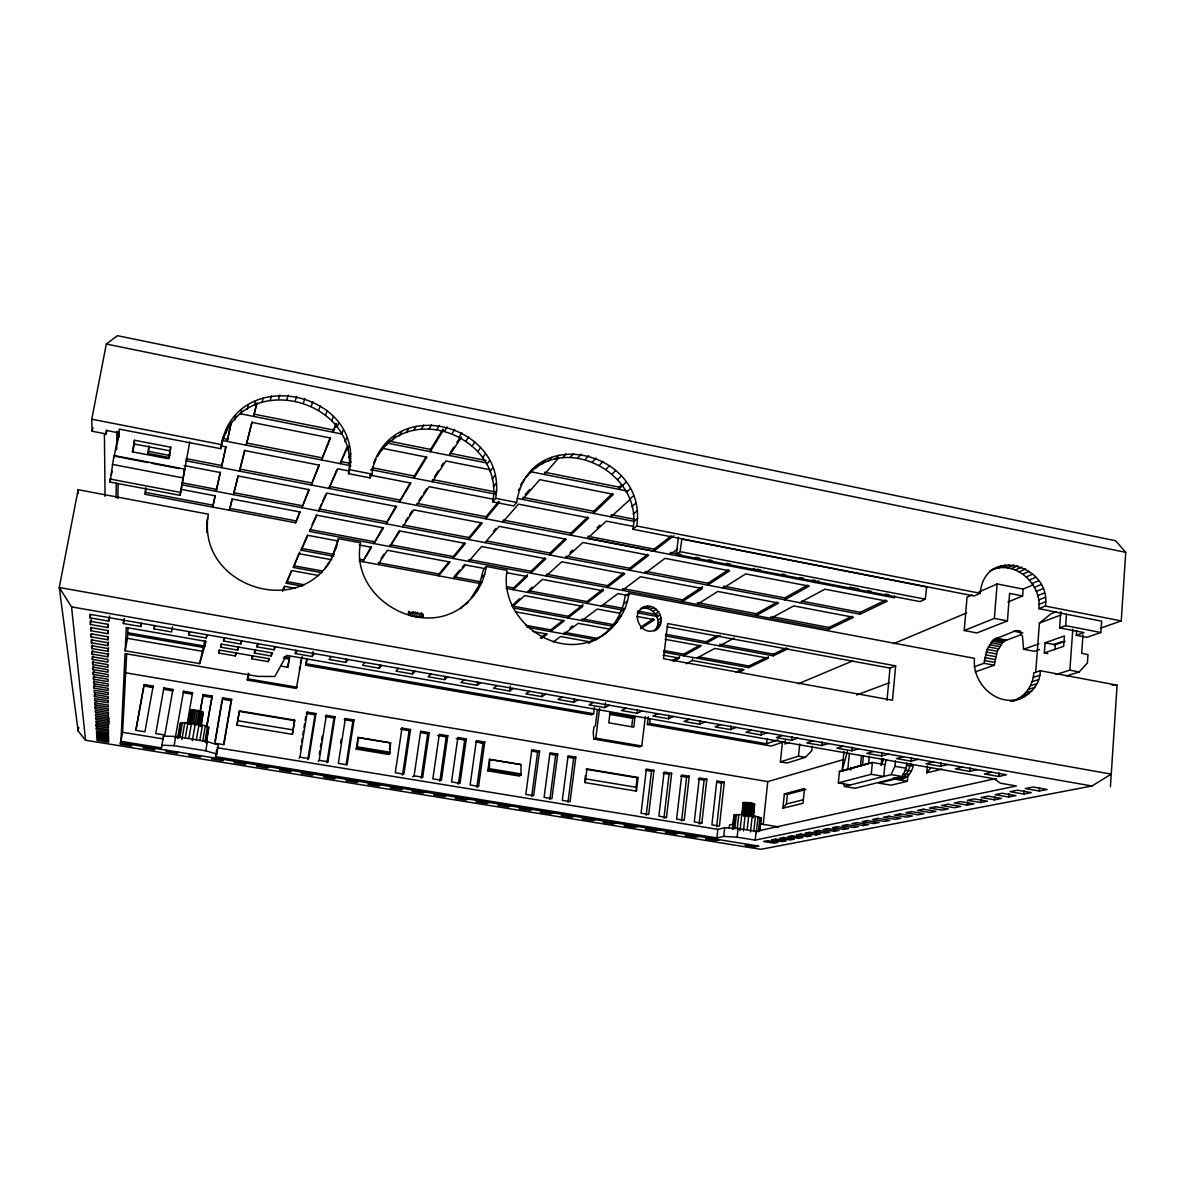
<?xml version="1.0" encoding="UTF-8"?>
<svg xmlns="http://www.w3.org/2000/svg" width="1185" height="1185" viewBox="0 0 1185 1185"><rect width="100%" height="100%" fill="white"/><g stroke="black" fill="none" stroke-linecap="round" stroke-linejoin="round"><path stroke-width="1.5" d="M997.711 567.126L991.504 569.985C1015.338 559.542 1042 584.235 1038.845 608.631L1045.377 606.068C1051.939 564.815 984.024 545.811 980.262 593.3L974.129 595.981L632.908 529.265L636.76 525.992C648.358 451.159 528.94 421.83 516.66 502.455L513.638 505.951L492.723 501.862L495.582 498.322C508.676 428.363 399.226 393.864 373.838 463.113L375.838 459.232L373.171 466.446L372.001 474.104L370.031 477.881L348.523 473.674C369.379 390.828 232.63 361.499 220.706 448.685L119.374 429.133L113.953 457.721L113.967 455.514L184.638 469.112L184.327 471.26M521 773.909L521.059 764.592L489.583 759.333L487.776 770.842L519.297 776.056L520.867 775.301L521 773.909L489.39 768.68L489.583 759.333M116.071 497.7L116.249 482.932M116.678 449.708L116.9 431.251M117.848 498.529L118.085 483.732M118.841 437.532L118.93 431.992M141.593 623.221L140.971 626.584L123.403 623.517L123.536 620.185M134.32 444.019L134.483 440.257L170.714 447.204L170.284 450.907L134.32 444.019L132.779 452.226M126.662 653.987L122.603 732.3L162.982 738.877L163.604 736.063L175.721 736.477L207.36 741.647L218.336 745.01L216.781 754.104L205.775 750.816L174.106 745.676L161.989 745.202L161.367 747.913L120.944 741.366L125.047 653.602L257.797 676.368L274.816 676.517L286.548 655.364L996.644 779.182L995.148 779.508L1000.347 783.181L1016.434 785.981L755.186 840.106L737.129 837.173L723.739 836.403L716.895 837.943L215.522 756.697L216.751 749.498M125.18 650.802L126.262 627.472L206.072 641.396L199.658 663.6L125.18 650.802L127.476 638.345L128.01 627.976M389.924 752.253L390.546 742.832L358.122 737.425L356.196 749.083L388.65 754.445L389.732 753.601L389.924 752.253L357.352 746.861L358.122 737.425M1110.419 786.721L1117.085 685.167L1040.297 670.725L1033.75 672.858C1033.261 685.33 1024.773 697.506 1012.553 700.957M1100.361 628.213L1121.247 620.925L1125.75 552.328L1115.544 540.745L117.404 335.681L106.309 344.035L91.778 419.194L92.178 431.236L106.176 433.962L106.857 430.318M1076.632 630.509L1076.291 635.323L1086.778 637.337L1100.865 632.494L1101.635 621.147L1066.485 614.274L1065.67 625.665L1059.597 627.872L1060.782 611.697M1039.452 649.469L1034.224 651.291L1023.559 649.261L1022.492 636.241L1019.589 631.753L1015.589 630.775L993.445 639.678L987.105 649.35L984.024 663.304L974.188 666.799M1055.939 674.532L1069.877 670.117L1072.81 629.131M1082.986 634.967L1081.698 653.379L1087.963 654.579L1087.445 662.859L1079.12 672.014L1066.826 675.835M232.216 498.737L229.416 510.261L232.29 499.078L300.116 511.994L295.672 522.778L145.222 494.338L145.711 487.672M169.633 457.603L148.214 453.455L148.747 446.301M145.222 494.338L145.829 489.079M148.214 453.455L148.999 445.99M1044.326 652.95L1045.081 642.803L1064.411 635.96L1063.656 646.314L1044.326 652.95L1047.733 653.602M1039.319 791.017L1047.11 789.477L1033.009 787.018L1025.321 788.573L1039.319 791.017L1039.571 787.551M1054.902 649.824L1055.272 644.758L1065.034 641.366M1023.751 794.069L1031.276 792.587L1017.397 790.188L1009.961 791.684L1023.751 794.069L1024.003 790.676M1035.72 672.073L1039.408 623.103L1051.021 613.771L1056.028 611.86M1007.961 602.024L1022.596 595.966L1023.129 589.093L1033.231 584.827M1008.687 797.031L1015.975 795.609L1002.288 793.239L995.104 794.691L1008.687 797.031L1008.953 793.698M972.055 594.974L967.034 597.181L964.22 630.509L976.899 632.938L1007.428 620.94L1009.605 593.404L1022.596 595.966M994.467 799.831L1001.518 798.438L988.038 796.127L981.076 797.535L994.467 799.831L994.733 796.542M991.919 772.22L984.365 773.953L998.837 776.471L999.118 772.931M964.22 630.509L994.348 618.407L997.133 583.953L1023.129 589.093M980.691 802.541L987.52 801.193L974.233 798.912L967.478 800.275L980.691 802.541L980.958 799.297M962.59 767.08L955.258 768.858L969.834 771.405L970.13 767.85M967.33 805.163L973.966 803.86L960.842 801.623L954.31 802.941L967.33 805.163L967.597 801.978M933.069 761.911L925.974 763.747L940.638 766.31L940.949 762.74M942.045 769.08L926.744 772.842L927.351 765.895M140.971 626.584L141.267 623.28M843.439 783.344L844.505 786.47L855.14 788.277L902.289 776.53L906.229 768.265L906.703 762.918M907.354 781.285L894.868 779.123L878.811 783.107L891.061 785.211L907.354 781.285L907.977 774.264M678.413 537.131L676.339 554.432L920.019 601.61L925.278 599.195L926.729 586.708M903.34 756.711L896.467 758.593L911.235 761.17L911.561 757.6M348.523 473.674C361.558 400.411 245.932 368.372 222.676 440.776M844.505 786.47L891.061 774.605L894.956 766.31L895.445 760.963M975.181 671.88L994.274 665.229L997.37 651.291L1002.332 642.981L1005.191 640.7L1021.366 634.538M894.497 595.862L894.319 597.803L185.689 460.713M873.893 823.545L879.151 822.508L867.346 820.538L862.162 821.59L873.893 823.545L874.204 820.213M873.389 751.468L866.768 753.393L881.64 756L881.966 752.416M887.017 700.409L890.009 668.088L895.653 665.881L892.483 700.231L663.481 658.682L667.673 623.577L895.653 665.881M881.744 758.356L881.077 765.54L883.847 758.8M884.869 764.666L883.773 776.456L871.242 774.294L838.343 782.915L839.454 771.598L872.353 762.473L884.869 764.666L886.573 759.511M131.742 744.58L131.609 746.002L120.07 744.136L120.129 742.699L758.844 846.105L755.112 846.845L745.069 845.216L748.757 844.475M863.376 756.149L862.532 765.066L839.454 771.598L872.353 762.473L871.242 774.294M869.286 756.193L868.62 763.377L839.454 771.598M863.584 825.56L868.709 824.553L857.051 822.612L852 823.634L863.584 825.56L863.895 822.286M843.809 829.456L848.653 828.508L837.277 826.612L832.492 827.589L843.809 829.456L844.105 826.256M843.246 746.194L836.847 748.179L851.837 750.786L852.178 747.187M860.517 766.014L861.51 755.467M834.299 831.322L839.024 830.404L827.782 828.537L823.131 829.485L834.299 831.322L834.61 828.167M843.957 751.586L842.105 770.783L847.379 751.527M182.179 484.858L860.103 614.2L860.295 612.334L885.817 600.04M851.319 769.791L847.838 769.198L849.378 753.364M812.88 740.877L806.733 742.906L821.812 745.543L822.168 741.943M815.991 834.921L820.479 834.047L809.503 832.24L805.089 833.129L815.991 834.921L816.302 831.84M812.273 746.254L811.829 750.727L805.341 757.348L787.062 763.036L780.367 761.881L782.47 741.751M382.859 527.503L373.897 543.559L383.51 527.858L316.928 515.194L309.596 531.443L828.759 629.235L828.937 627.443L852.148 616.259M632.908 529.265C643.648 473.171 562.905 430.97 526.066 477.259M782.885 808.229L784.381 793.876L804.496 788.499L803 803.282L782.885 808.229L786.425 803.978L787.418 794.38L805.933 789.477M780.367 761.881L798.483 756.163L799.727 743.958M292.369 734.344L294.68 720.139L239.444 710.896L237.622 720.702L237.03 725.161L292.369 734.344L294.68 720.139M785.27 740.418L784.885 744.017L789.491 742.447M782.293 735.515L776.397 737.603L791.58 740.269L791.965 736.64M207.597 517.741L206.708 525.992L208.353 514.186L78.151 489.686L59.25 587.508L78.136 731.012L85.557 740.24L760.77 849.319L1091.977 785.996L1111.249 774.101L59.25 587.508L71.544 606.868L85.557 740.24M665.348 635.93L773.316 655.809L773.494 654.15L786.485 647.884M755.186 840.106L756.104 831.396L995.755 778.589M756.282 833.055L758.015 816.88L752.238 815.665L741.795 814.51L734.033 815.087L732.463 829.381M648.299 716.777L647.365 724.539L649.691 723.472L766.591 743.78L767.154 738.522M758.37 831.855L759.896 817.502L758.015 816.88M759.615 830.611L760.933 818.065L759.896 817.502M759.733 831.07L761.066 818.554L757.526 817.502M807.844 585.064L784.766 597.907L784.574 599.788L809.177 586.145L745.706 573.91L723.176 588.071M763.184 824.745L767.747 781.611L843.601 759.541M740.033 830.685L741.795 814.51M741.943 814.584L743.143 802.689L749.483 802.675L754.43 804.348M742.21 814.213L743.469 802.512M742.951 809.829L743.143 802.689M742.906 814.11L744.18 802.408M745.217 802.363L743.765 815.754L746.52 815.902L747.957 802.512M743.439 830.952L746.506 802.408M748.046 816.065L749.483 802.675M747.217 829.559L748.757 815.162M770.961 616.511L770.768 618.303L793.772 605.92L853.615 617.311L828.759 629.235M749.542 816.287L750.979 802.897M750.89 816.539L752.327 803.149M663.6 652.12L748.683 667.614L768.236 658.238L768.413 656.594M752.194 815.132L753.453 803.415M750.505 831.87L752.238 815.665M751.497 730.123L745.854 732.271L761.14 734.952L761.54 731.323M753.008 815.399L754.267 803.697M753.008 817.694L753.897 809.355M753.349 817.531L754.726 803.948M753.867 830.641L755.393 816.258M1010.227 701.15C1025.973 699.831 1040.06 687.033 1040.297 670.725M729.116 828.389L729.486 825.041L734.344 823.871M748.683 667.614L748.861 666.014L766.784 657.379M733.219 824.493L734.033 815.087M777.271 602.084L756.341 613.756L756.134 615.548L778.678 603.061L717.784 591.463L697.165 604.439M733.219 829.026L734.774 814.717M734.833 828.819L736.403 814.48M737.233 828.774L738.788 814.421M737.129 837.173L738.077 828.448L756.104 831.396M716.644 826.73L721.502 783.063L724.287 782.189L719.428 826.063L711.904 824.834L716.807 780.93L724.287 782.189M716.895 837.943L717.843 829.352L724.702 827.722L738.077 828.448M720.48 724.702L715.088 726.894L730.493 729.59L730.893 725.946M723.739 836.403L724.702 827.722M487.776 770.842L489.39 768.68M706.823 779.241L704.097 780.13L699.135 823.871L701.846 823.19L706.823 779.241L699.313 777.967L694.292 821.946L701.846 823.19M689.27 776.279L684.204 820.301L676.62 819.057L681.731 775.005L689.27 776.279L686.633 777.182L680.62 776.175M717.266 635.515L706.112 641.737L705.919 643.396L720.258 635.441M689.24 719.221L684.1 721.487L699.624 724.198L700.039 720.539M686.263 663.763L692.351 660.489L692.544 658.89M728.449 569.807L707.904 583.227L707.697 585.123L729.693 570.814L665.052 558.342L645.203 573.199L645.44 571.303M681.568 821.012L686.633 777.182M143.918 685.967L144.081 684.589L153.146 686.115L152.939 687.493L143.918 685.967L136.023 729.664M657.779 713.711L652.905 716.036L668.533 718.762L668.962 715.103M702.646 586.664L682.501 599.832L682.293 601.639L702.438 588.545L640.463 576.754L622.303 590.337M673.391 661.437L679.361 658.119L679.553 656.52M664.148 816.302L669.081 774.235L671.658 773.316L666.488 817.413L663.926 818.124M699.905 645.188L683.804 654.15L683.612 655.764L701.313 645.943L665.126 639.308M646.225 815.236L651.483 771.272L653.972 770.339L648.699 814.495L641.055 813.251L646.373 769.05L653.972 770.339M676.339 554.432L680.116 551.632L681.879 538.849M636.449 791.136L636.049 787.255L637.189 777.804L638.093 777.464L636.449 791.136L585.197 782.633L585.301 775.582M597.418 709.741L595.344 726.079L593.952 726.805L593.211 732.626L593.833 739.099L639.633 746.92L641.781 746.002L645.336 716.614M649.691 723.472L650.254 718.791M631.709 726.568L632.716 718.332L634.982 717.236L633.768 727.146L608.749 722.806L609.994 712.881L634.982 717.236M633.486 526.466L606.29 521.133L587.523 538.257L653.987 551.114L654.239 549.114L671.214 535.887M626.095 708.171L621.473 710.541L637.219 713.296L637.663 709.622M302.116 656.623L296.339 688.455L247.339 680.086L248.169 673.391M647.602 554.299L629.679 568.282L629.442 570.192L648.743 555.202L582.887 542.493L565.823 558.061L566.075 556.135M593.833 739.099L595.788 738.136L599.551 708.526M593.374 702.438L589.034 704.868L604.883 707.638L605.505 702.809M172.447 626.909L171.558 631.931L154.109 628.88L154.524 625.606M575.821 757.156L570.089 801.653L562.312 800.379L568.074 755.852L575.821 757.156L573.658 758.163L567.496 757.126M601.832 590.026L586.96 601.61L586.738 603.372L602.943 590.782L603.18 588.96M621.621 484.606L619.014 487.109L618.733 489.316L622.658 485.583M623.71 572.947L607.401 585.671L607.164 587.493L624.821 573.777L561.734 561.779L546.137 575.999M306.737 658.801L305.7 665.215L591.552 714.851L593.641 713.725L594.44 707.445M585.197 782.633L586.945 768.902L638.093 777.464M612.423 493.419L593.729 511.283L593.463 513.386L613.475 494.323L539.753 479.658L522.541 499.448M582.131 618.881L581.909 620.57L597.27 609.075L620.525 613.386M562.016 696.958L557.957 699.446L573.925 702.231L574.34 699.002M567.956 802.452L573.658 758.163M583.079 604.646L568.133 616.304L567.911 617.992L582.842 606.394L524.674 595.581L512.809 606.409M549.855 799.49L555.661 755.126L557.735 754.104L551.914 798.675L544.093 797.401L549.973 752.801L557.735 754.104M529.636 691.285L525.844 693.832L541.93 696.647L542.36 693.403M563.171 620.185L550.744 629.887L550.521 631.501L564.327 620.777L515.549 611.816M531.68 796.527L537.605 752.09L539.59 751.053L533.65 795.698L525.814 794.409L531.798 749.735L539.59 751.053M570.844 533.161L570.577 535.176L588.708 517.904L518.452 504.158L502.87 522.067L503.151 520.052L570.844 533.161L587.686 517.075M565.26 538.508L550.033 553.069L549.766 554.995L566.267 539.279L499.152 526.347L484.991 542.641M544.833 558.046L531.013 571.259L530.761 573.096L545.826 558.742L481.599 546.522L468.667 561.409L468.934 559.557M526.14 575.91L513.564 587.938L513.312 589.7L527.147 576.532L527.399 574.71M497.004 685.567L493.508 688.189L509.698 691.018L510.38 686.13M478.592 786.351L484.783 742.017L476.355 740.595L470.119 784.959L478.592 786.351L476.859 787.225L483.036 743.099L484.783 742.017M458.388 784.218L464.668 740.003L466.327 738.907L460.032 783.315L451.529 781.922L457.869 737.485L466.327 738.907M464.15 679.82L460.921 682.486L477.244 685.345L477.703 682.086M498.707 501.374L486.072 516.749L485.776 518.763L499.566 502.07M431.044 674.013L428.111 676.753L444.553 679.627L445.027 676.354M481.377 522.452L468.919 537.575L468.653 539.516L482.221 523.074L413.846 509.876L402.678 526.925M439.842 781.182L446.227 736.907L447.811 735.781L441.398 780.263L432.851 778.871L439.309 734.344L447.811 735.781M143.311 746.446L143.104 747.853L154.583 749.72L154.865 748.327M113.967 455.514L109.998 482.058L180.09 495.345L184.638 469.112M412.676 776.738L414.113 775.805L420.675 731.204L429.207 732.641L422.69 777.212L421.208 778.145L427.711 733.782L429.207 732.641M464.55 542.893L453.277 556.609L453.011 558.461L465.409 543.441L400.012 530.999L389.821 546.552L399.389 530.495M356.196 749.083L357.352 746.861M402.5 775.079L409.121 730.656L410.528 729.501L401.967 728.049L400.589 729.219L409.121 730.656M410.528 729.501L403.892 774.146L395.286 772.724L401.967 728.049M449.174 561.586L438.939 574.029L438.672 575.806L450.033 562.045L387.391 550.27L378.059 564.534M492.723 501.862C504.899 438.909 411.091 399.878 377.408 456.388L379.422 452.463M409.255 614.911C405.551 610.453 420.127 613.237 422.808 614.704C426.363 619.163 411.95 616.348 409.255 614.911L409.714 611.904M389.391 749.527L390.546 742.832M410.736 615.474L411.18 612.482M412.573 615.993L413.239 611.504M414.632 616.437L415.313 611.934M416.794 616.763L417.461 612.26M418.897 616.955L419.342 613.963M420.808 617L421.475 612.512M398.53 668.325L395.894 671.125L412.439 674.013L412.928 670.74M422.393 616.911L422.852 613.904M370.031 477.881L370.49 474.829M442.968 429.148L430.585 449.426L430.244 451.663L443.575 429.918M408.233 614.334L408.692 611.341M410.395 482.458L399.345 502.04L410.958 483.11L369.942 475.081M364.95 662.445L362.595 665.303L379.274 668.221L379.778 664.933M426.274 456.462L414.335 476L414.009 478.133L426.852 457.188L383.955 448.641M346.213 764.058L352.878 721.176L354.034 719.976L345.353 718.51L344.243 719.725L352.878 721.176M354.034 719.976L347.057 764.843L338.332 763.421L345.353 718.51M395.938 506.099L386.029 523.755L396.59 506.558L326.882 493.108L318.839 510.928L321.357 504.099M331.104 656.52L329.06 659.452L345.857 662.385L346.375 659.082M370.994 546.907L362.773 561.69L371.586 547.307L359.188 544.981M340.599 742.965L341.161 739.396M319.328 754.149L319.906 750.564M320.468 746.98L321.031 743.395M321.609 739.825L322.172 736.24M318.187 761.303L319.195 760.296L326.334 715.31L335.044 716.777L327.949 761.718L326.912 762.74L333.977 717.991L335.044 716.777M299.968 757.141L307.226 712.081L315.965 713.563L308.767 758.593L299.968 757.141L299.064 758.178M307.819 759.615L314.988 714.807L315.965 713.563M305.7 665.215L307.359 658.993M346.568 448.048L340.184 463.631L347.723 446.908M295.82 650.239L295.272 653.542L312.203 656.505L313.003 651.543M300.501 749.216L301.079 745.632M301.657 742.032L302.234 738.448M302.812 734.863L303.39 731.278M303.982 727.694L304.56 724.094M305.137 720.51L305.715 716.925M287.451 667.066L289.584 657.601L284.148 656.653M330.23 437.472L321.535 459.973L330.571 438.02L252.035 422.393L246.169 445.16L251.975 421.89M289.584 657.601L287.985 667.288L280.741 666.044M335.992 423.43L332.941 432.229L336.303 424.082M299.316 669.969L299.879 666.533M300.427 663.111L300.99 659.675M336.718 469.956L328.986 488.427L337.844 468.786L348.553 470.889M257.53 643.529L256.967 646.862L274.031 649.839L274.594 646.521M295.672 522.778L299.805 511.594M302.264 586.145L286.237 583.227L291.495 570.474M308.944 489.316L301.894 507.698L309.285 489.716L238.229 476L233.43 494.634L238.155 475.659M322.053 572.74L293.347 567.452L299.124 553.514M293.347 567.452L299.805 551.988M319.061 464.698L311.225 484.991L319.387 465.172L244.777 450.567L239.489 471.112L244.717 450.137M333.755 556.283L301.123 550.21L307.404 535.131M252.331 655.586L251.783 658.786L268.24 661.645L268.773 658.43M254.923 649.765L254.375 653.039L271.128 655.957L271.676 652.698M237.03 725.161L239.444 710.896M247.339 680.086L248.835 673.406M222.765 697.846L214.974 743.247L223.935 744.713L231.667 699.357L222.765 697.846L222.217 699.18L231.075 700.676L231.667 699.357M219.255 649.839L218.707 653.053L235.282 655.927L235.83 652.713M221.254 643.899L220.691 647.173L237.563 650.106L238.126 646.847M224.083 637.678L223.506 641.011L240.703 644.018L241.266 640.685M223.698 744.017L231.075 700.676M202.694 741.188L205.36 725.812L191.54 722.983L180.224 723.117L177.528 738.448M206.664 726.346L212.159 696.069L203.213 694.558L199.939 712.2M206.827 726.968L212.159 696.069M204.842 741.943L207.494 726.583L205.36 725.812M206.901 736.759L207.479 733.367M206.116 742.61L208.753 727.294L207.494 726.583M206.412 743.158L208.753 727.294M205.775 750.816L207.36 741.647M215.092 740.758L221.906 700.987M199.658 663.6L204.842 640.567M189.289 724.154L191.763 710.082C194.266 710.037 204.131 710.837 202.428 712.807M190.37 724.154L192.829 710.052M188.845 738.418L191.54 722.983M189.526 631.62L188.933 634.967L206.249 637.989L206.842 634.656M191.718 724.228L194.192 710.126M193.599 722.628L195.747 710.304M197.406 710.541L194.947 724.642L193.288 724.39M192.34 740.684L195.318 723.546M196.577 724.939L199.036 710.852M200.369 710.926L203.213 694.558M198.088 725.279L200.532 711.193M196.369 739.647L199.05 724.228M199.658 723.872L201.791 711.548M256.597 403.922L253.59 416.379L257.071 402.841M202.739 711.904L200.295 725.975L199.347 725.635M201.006 724.968L203.124 712.689M200.991 726.538L203.287 712.229M199.806 740.403L202.472 724.998M215.166 495.478L212.693 507.091L215.181 495.834L180.624 489.257M220.277 472.208L216.159 491.345L220.291 472.548L184.075 465.557M225.935 446.464L221.388 467.616L225.935 446.878L220.499 445.812M230.645 425.059L227.135 441.427L231.031 423.741M187.156 723.724L192.577 692.766L183.586 691.255L175.247 737.959L175.558 736.803L179.187 737.396M174.106 745.676L175.721 736.477M178.15 738.048L180.861 722.687M179.735 737.84L182.446 722.45M181.868 739.544L184.86 722.42M185.275 738.033L187.971 722.613M188.622 722.687L190.77 710.393L191.763 710.082M188.593 724.257L191.052 710.185M161.367 747.913L163.604 736.063M172.906 689.448L164.804 735.055L155.739 733.559L163.886 687.922L172.906 689.448L172.595 690.825L163.619 689.314L163.886 687.922M153.146 686.115L144.925 731.797L135.816 730.316L144.081 684.589M154.109 628.88L154.717 625.532M180.09 495.345L189.733 441.931M170.714 447.204L168.596 458.758L132.32 451.826L134.483 440.257M169.085 457.454L169.988 452.537M120.944 741.366L122.603 732.3M123.403 623.517L124.336 618.466M108.457 721.413L108.442 719.695L95.718 717.606L95.822 719.339L108.457 721.413L109.05 718.169M108.472 724.79L108.472 723.117L95.911 721.058L96 722.746L108.472 724.79L109.064 721.576M93.97 688.085L93.852 685.908L108.146 688.292L108.161 690.47L93.97 688.085L94.563 684.974M94.444 696.513L94.326 694.454L108.205 696.765L108.22 698.809L94.444 696.513L95.111 692.988M998.837 776.471L1006.509 774.768L89.912 614.289L90.119 617.874L108.679 621.118L109.627 616.067M107.731 627.532L107.716 624.288L90.193 621.236L90.386 624.51L107.731 627.532L108.353 624.228M107.776 633.679L107.761 630.553L90.564 627.561L90.741 630.731L107.776 633.679L108.383 630.435M94.993 704.779L94.889 702.838L108.353 705.075L108.353 706.986L94.993 704.779L95.644 701.342M107.82 639.767L107.791 636.745L90.904 633.827L91.082 636.878L107.82 639.767L108.413 636.567M95.215 708.571L95.111 706.69L108.368 708.882L108.383 710.748L95.215 708.571L95.837 705.193M107.865 645.632L107.835 642.729L91.245 639.87L91.423 642.803L107.865 645.632L108.531 642.048M107.894 651.306L107.879 648.491L91.586 645.692L91.734 648.536L107.894 651.306L108.561 647.78M107.939 656.786L107.909 654.076L91.897 651.32L92.06 654.076L107.939 656.786L108.576 653.305M96.192 726.049L96.103 724.405L108.487 726.435L108.502 728.064L96.192 726.049L96.785 722.88M96.37 729.353L96.281 727.753L108.502 729.753L108.516 731.338L96.37 729.353L96.963 726.227M96.711 735.322L96.622 733.796L108.546 735.737L108.561 737.248L96.711 735.322L97.274 732.271M90.741 630.731L91.349 627.472M91.082 636.878L91.689 633.679M91.423 642.803L92.089 639.219M91.734 648.536L92.4 644.995M92.06 654.076L92.711 650.595M78.136 731.012L78.817 727.412M92.356 659.423L92.208 656.771L107.953 659.452L107.968 662.074L92.356 659.423L92.993 656.001M92.652 664.592L92.504 662.03L107.983 664.652L107.998 667.199L92.652 664.592L93.274 661.215M92.934 669.599L92.785 667.111L108.028 669.688L108.042 672.147L92.934 669.599L93.556 666.281M93.2 674.443L93.067 672.028L108.057 674.561L108.072 676.946L93.2 674.443L93.808 671.169M93.467 679.138L93.334 676.798L108.087 679.286L108.102 681.597L93.467 679.138L94.074 675.909M93.719 683.686L93.6 681.419L108.116 683.864L108.131 686.1L93.719 683.686L94.311 680.516M109.998 482.058L110.694 478.429M111.39 474.785L112.071 471.156M117.241 443.871L118.959 434.791M90.119 617.874L90.756 614.497M90.386 624.51L91.319 619.548M92.178 431.236L92.874 427.592M628.909 593.315C626.717 612.867 613.904 629.902 596.722 639.026C612.408 630.39 622.836 613.756 625.087 596.114L628.909 593.315L974.514 658.342C972.026 679.923 991.119 702.335 1013.427 700.187M486.354 566.489C484.502 578.369 479.421 590.011 470.904 598.618L479.199 584.96L483.524 569.541L486.354 566.489L507.076 570.385C498.485 618.585 555.765 662.074 599.151 637.352M220.706 448.685L223.55 436.673M225.713 433.251L226.602 429.089M229.757 426.23L230.69 422.008M234.748 419.816L235.711 415.55M338.421 538.657L336.555 546.67L331.918 557.587L338.421 538.657L360.566 542.819C349.101 599.521 426.704 642.981 468.134 601.669L460.432 608.542M188.933 634.967L189.689 631.768M240.585 414.128L241.592 409.832M247.176 409.269L248.213 404.944M166.389 750.194L166.033 751.571L177.454 753.408L177.883 752.045M254.375 405.3L255.486 400.945M658.934 626.658L655.527 629.753C663.363 620.022 652.002 604.38 640.344 608.957C654.772 597.714 670.503 622.614 654.372 630.968M183.586 691.255L183.231 692.618L192.177 694.114L192.577 692.766M910.85 763.258L908.214 770.902L903.444 777.582L900.941 778.915L893.49 777.908M262.092 402.308L263.263 397.938M270.18 400.323L271.409 395.938M206.249 637.989L207.168 634.819M278.505 399.375L279.793 394.99M286.918 399.493L288.266 395.109M295.287 400.649L296.694 396.279M218.707 653.053L219.684 650.135L269.676 658.816L268.24 661.645M220.691 647.173L221.714 644.151L272.609 653.024L271.128 655.957M303.464 402.841L304.93 398.486M223.506 641.011L224.572 637.871M311.314 406.011L312.84 401.7M189.333 753.912L188.859 755.26L200.221 757.096L200.769 755.749M318.706 410.114L320.291 405.833M325.534 415.091L327.164 410.839M235.282 655.927L236.407 653.053M237.563 650.106L238.748 647.128M895.83 778.041C904.555 781.952 911.428 773.983 913.161 766.162L906.688 765.406M240.703 644.018L241.933 640.907M331.652 420.838L333.34 416.631M336.999 427.267L338.717 423.119M341.458 434.273L343.22 430.17M344.968 441.738L346.746 437.695M256.967 646.862L258.345 643.781M251.783 658.786L253.072 655.942M254.375 653.039L255.708 650.076M282.83 589.745L284.341 586.397M312.099 524.674L316.514 514.883M322.824 500.84L325.756 494.338M282.563 591.374L284.815 586.368L295.406 588.293M286.237 583.227L291.925 570.607L318.632 575.51M301.123 550.21L307.833 535.324L337.947 540.982M347.457 449.545L349.264 445.56M348.894 457.558L350.716 453.633M349.249 465.646L351.071 461.78M212.189 757.6L211.552 758.933L222.869 760.755L223.565 759.452M215.522 756.697L216.781 754.104M274.031 649.839L275.572 646.803M371.186 470.282L373.171 466.446M381.822 450.196L383.866 446.241M387.006 444.671L389.095 440.672M392.887 439.857L395.035 435.828M334.837 549.944L336.555 546.67M325.075 568.741L329.682 561.616C296.117 616.63 203.479 586.338 207.464 522.511M399.375 435.843L401.552 431.799M327.993 564.771L333.637 554.373M406.351 432.703L408.588 428.629M413.713 430.466L415.994 426.378M421.342 429.163L423.682 425.074M295.272 653.542L297.005 650.55M429.118 428.822L431.503 424.734M234.911 761.288L234.156 762.577L245.399 764.399L246.243 763.11M436.924 429.429L439.368 425.356M444.627 430.984L447.13 426.926M452.122 433.473L454.67 429.429M312.203 656.505L314.084 653.542M459.276 436.821L461.898 432.806M381.14 558.446L383.94 554.15M405.774 520.704L407.625 517.86M409.492 515.001L412.291 510.72M418.972 500.485L421.801 496.13M423.697 493.241L426.541 488.887M434.54 476.607L438.435 470.667M441.338 466.194L443.294 463.217M450.789 451.722L453.811 447.086M456.847 442.449L459.869 437.813M449.456 455.499L461.543 437.043M466.016 441.013L468.667 437.028M521.711 483.228L524.837 478.636M472.193 445.96L474.904 442.005M477.748 451.589L480.503 447.678M257.53 764.947L256.627 766.221L267.825 768.028L268.802 766.769M482.591 457.81L485.376 453.959M486.635 464.55L489.449 460.743M307.226 712.081L306.293 713.34L314.988 714.807M489.82 471.674L492.664 467.927M345.857 662.385L348.049 659.497M492.101 479.095L494.96 475.392M493.449 486.694L496.322 483.05M493.834 494.352L496.708 490.768M926.744 772.842L930.877 767.732M280.608 768.68L279.556 769.924L290.71 771.731L291.806 770.487M326.334 715.31L325.312 716.54L333.977 717.991M525.859 477.407L527.917 474.948M529.769 473.156L532.894 469.423M520.659 484.754L523.726 481.11M535.383 468.386L538.553 464.624M518.334 490.205L520.348 487.805M541.589 464.401L544.789 460.624M548.285 461.276L551.543 457.469M555.365 459.039L558.668 455.218M459.899 569.985L453.959 576.828L481.051 581.879M462.268 567.245L464.653 564.504M493.538 531.161L495.893 528.436M525.133 494.693L529.725 489.39M453.707 578.606L465.572 564.964L485.494 568.711M544.285 474.444L558.639 457.958M562.712 457.721L566.06 453.899M379.274 668.221L381.763 665.392M570.222 457.351L573.629 453.544M577.762 457.928L581.213 454.122M585.242 459.439L588.738 455.647M465.424 604.468L473.644 595.759M481.895 577.421L484.709 574.414M592.515 461.854L596.07 458.091M479.199 584.96L481.999 582.028M302.442 772.22L301.271 773.435L312.366 775.227L313.595 774.027M475.511 592.07L478.281 589.182M460.076 608.631L461.854 606.779M599.477 465.142L603.091 461.409M606.039 469.26L609.697 465.542M612.097 474.118L615.785 470.445M412.439 674.013L415.239 671.258M617.533 479.658L621.266 476.014M622.303 485.776L626.065 482.191M626.302 492.412L630.094 488.872M324.72 775.819L323.431 777.019L334.466 778.812L335.829 777.627M513.046 604.706L519.637 598.662M529.636 589.493L532.243 587.123M570.015 552.536L572.636 550.121M597.181 527.651L599.862 525.192M629.487 499.448L633.308 495.952M630.42 499.137L611.016 516.823L611.282 514.734L634.449 519.282M631.798 506.765L635.634 503.329M657.171 626.88L660.489 623.947M444.553 679.627L447.634 676.916M633.205 514.26L637.056 510.868M633.679 521.815L637.53 518.497M658.001 623.621L661.274 620.881M347.457 779.508L346.02 780.678L357.011 782.456L358.507 781.285M477.244 685.345L480.606 682.693M657.971 620.214L661.245 617.666M540.301 638.019L546.004 633.59M541.515 638.508L547.203 634.093L532.806 631.472M653.987 551.114L673.791 535.739M569.911 628.065L572.755 625.932M553.276 642.003L560.594 636.523L588.96 641.678M564.016 633.96L578.221 623.34L610.231 629.22M601.269 606.083L617.948 593.596L628.776 595.625M677.509 549.01L670.251 554.462L670.488 552.462L681.345 554.565M369.527 783.078L367.972 784.218L378.904 785.996L380.518 784.855M623.591 603.891L627.413 601.136M657.082 616.881L660.4 614.511M621.088 611.356L624.895 608.646M509.698 691.018L513.357 688.426M617.637 618.377L621.414 615.726M613.267 624.85L617.029 622.243M591.952 640.611L588.367 643.1L595.507 639.856M608.068 630.642L611.786 628.08M602.113 635.678L605.802 633.145M392.042 786.721L390.339 787.847L401.226 789.61L402.989 788.484M640.507 627.265L653.305 618.896M640.552 628.776L654.52 619.696L636.626 616.378M655.394 613.845L658.816 611.653M541.93 696.647L545.855 694.129M751.601 570.192L754.697 568.252M413.891 790.262L412.069 791.358L422.897 793.106L424.778 792.024M573.925 702.231L578.117 699.772M653.024 611.327L656.564 609.253M672.073 660.682L678.057 657.364M818.791 580.813L815.621 582.576L815.813 580.62L812.258 579.924M435.65 793.772L433.695 794.854L444.464 796.601L446.478 795.535M656.727 628.835C642.818 639.174 628.213 613.208 644.596 607.016M696.706 658.149L714.777 648.417L768.236 658.238M719.473 645.899L734.122 638.019M799.786 602.691L824.908 589.182L887.224 601.21L860.103 614.2M604.883 707.638L609.357 705.238M650.121 609.475L653.824 607.505M521.059 764.592L489.361 759.466M457.292 797.283L455.218 798.335L465.942 800.068L468.075 799.031M637.219 713.296L641.959 710.956M646.892 608.423L650.787 606.513M735.9 672.265L742.491 669.081M739.025 672.25L743.973 669.88L692.351 660.489M773.316 655.809L787.936 648.802M478.296 800.69L476.103 801.712L486.768 803.445L489.035 802.423M643.559 608.246L647.632 606.35M989.534 571.14L992.63 569.718M995.252 568.622L1001.488 565.778M668.533 718.762L673.539 716.481M999.177 567.808L1005.428 564.949M760.266 818.924L761.066 818.554L757.674 817.887M1003.206 567.526L1009.487 564.667M1007.294 567.793L1013.605 564.949M1011.353 568.607L1017.693 565.763M1015.352 569.955L1021.707 567.111M1019.204 571.807L1025.588 568.978M978.736 592.041L997.133 583.953M1022.848 574.133L1029.261 571.318M500.277 804.245L497.952 805.252L508.572 806.97L510.957 805.963M1026.24 576.888L1032.683 574.103M586.945 768.902L586.116 769.258L637.189 777.804M1029.335 580.058L1035.779 577.288M699.624 724.198L704.897 721.961M1032.061 583.568L1038.534 580.828M798.097 683.878L852.593 660.934M893.475 643.707L966.693 612.867M1034.387 587.375L1040.874 584.664M1036.283 591.419L1042.785 588.738M1037.719 595.64L1044.237 592.989M521.607 807.696L519.163 808.674L529.739 810.392L532.243 809.414M1038.653 599.966L1045.185 597.344M1039.097 604.335L1045.629 601.728M730.493 729.59L736.018 727.412M1039.408 623.103L1060.93 614.985M542.849 811.133L540.286 812.095L550.803 813.799L553.425 812.851M1066.485 614.274L1038.845 608.631M856.651 694.988L889.579 682.693M761.14 734.952L766.932 732.834M1023.559 649.261L1038.86 643.825M563.971 814.554L561.305 815.487L571.762 817.191L574.503 816.258M766.591 743.78L777.982 739.795M1076.291 635.323L1084.038 632.597L1059.597 627.872M1053.376 644.61L1062.071 641.574M783.552 741.84L771.302 746.061L647.365 724.539M791.58 740.269L797.609 738.196M585.005 817.961L582.22 818.879L592.633 820.568L595.492 819.65M1033.261 677.361L1039.808 675.257M821.812 745.543L828.093 743.543M1032.091 681.671L1038.638 679.597M1030.387 685.745L1036.934 683.686M1028.195 689.477L1034.712 687.463M605.95 821.353L603.032 822.242L613.4 823.916L616.378 823.042M1025.529 692.84L1032.031 690.84M1022.433 695.758L1028.936 693.773M1018.981 698.187L1025.455 696.217M1012.819 700.913L1021.677 698.128M851.837 750.786L858.34 748.831M627.295 824.804L624.273 825.678L634.597 827.352L637.678 826.493M881.64 756L888.394 754.09M648.55 828.241L645.41 829.1L655.675 830.759L658.89 829.915M911.235 761.17L918.227 759.318M668.681 831.5L665.422 832.329L675.643 833.988L678.961 833.173M786.425 803.978L803.252 799.756M940.638 766.31L947.852 764.503M688.707 834.744L685.345 835.558L695.521 837.202L698.943 836.403M969.834 771.405L977.284 769.658M709.148 838.062L705.682 838.847L715.814 840.491L719.339 839.706M776.19 827.471L778.723 826.908L760.489 823.916M898.585 778.782L904.422 778.397M906.806 777.138L898.319 776.693M909.162 774.546L902.496 774.249M847.838 769.198L851.452 768.932M911.339 770.798L904.777 770.309M1112.019 685.123L1117.085 685.167M743.054 815.399L746.387 815.843M743.143 815.428L746.52 815.902M757.956 818.065L761.066 818.554L757.763 817.961M319.195 760.296L327.949 761.718M414.113 775.805L422.69 777.212M666.488 817.413L658.875 816.169L664.089 772.042L671.658 773.316M217.062 747.705L717.843 829.352M743.899 815.265L747.305 815.828M357.974 737.559L390.383 742.965M237.622 720.702L292.843 729.886M584.901 778.752L636.049 787.255M357.159 748.209L389.732 753.601M489.227 770.057L520.867 775.301M202.768 695.906L211.671 697.402M420.912 732.641L427.711 733.782M437.769 735.47L446.227 736.907M456.24 738.581L464.668 740.003M476.326 741.973L483.036 743.099L475.777 741.721M531.384 751.038L537.605 752.09M549.484 754.09L555.661 755.126M645.425 770.25L651.483 771.272M663.052 773.212L669.081 774.235M698.113 779.123L704.097 780.13M717.029 782.307L721.502 783.063M784.381 793.876L787.418 794.38M239.207 711.37L294.354 720.599M124.499 672.606L767.747 781.611M891.061 774.605L902.289 776.53M595.788 738.136L641.781 746.002M247.917 678.842L297.124 687.256M838.343 782.915L850.386 784.974M127.61 632.716L205.079 646.18M306.574 663.822L593.641 713.725M894.956 766.31L906.229 768.265M127.817 634.331L204.116 647.573M127.476 638.345L201.82 651.217M798.483 756.163L805.341 757.348M71.544 606.868L1091.977 785.996M609.608 714.318L632.716 718.332M283.378 658.075L288.77 659.023M744.165 815.354L747.75 815.976M743.425 815.236L746.506 815.798M286.518 581.554L304.308 584.798M525.37 625.25L550.744 629.887M564.223 632.346L598.144 638.522M663.793 650.506L683.804 654.15M698.691 656.86L748.861 666.014M526.955 627.221L596.144 639.826M663.096 655.172L679.361 658.119M293.628 565.719L322.335 571.007M511.727 605.905L568.133 616.304M583.924 619.222L614.378 624.821M665.54 634.256L706.112 641.737M719.665 644.225L773.494 654.15M513.312 607.949L612.364 626.184M299.524 553.78L331.889 559.794M667.199 626.835L890.009 668.088M301.42 548.403L334.052 554.491M359.425 559.216L363.054 559.898M378.326 562.742L438.939 574.029M506.336 586.59L513.564 587.938M586.96 601.61L528.347 590.693L528.095 592.456L542.404 579.406L602.943 590.782M603.298 604.661L623.132 608.349M637.545 611.045L657.364 614.734M359.144 561.009L480.799 583.657M506.099 588.367L622.91 610.097M637.323 612.793L657.157 616.481M145.577 492.412L213.033 505.18M229.742 508.35L295.998 520.882M986.157 651.987L996.407 653.927M985.372 654.757L995.607 656.697M309.892 529.562L374.179 541.693M390.117 544.685L453.277 556.609M470.712 559.883L531.013 571.259M546.389 574.162L607.401 585.671M622.525 588.515L682.501 599.832M697.372 602.632L756.341 613.756M772.768 616.852L828.937 627.443M984.735 657.601L994.985 659.527M984.291 660.46L994.541 662.385M507.224 572.799L527.147 576.532M984.024 663.304L994.274 665.229M996.289 638.152L1006.613 640.122M182.549 482.873L216.514 489.375M233.786 492.664L302.205 505.743M319.165 508.972L386.34 521.8M402.974 524.985L468.919 537.575M487.065 541.041L550.033 553.069M567.882 556.491L629.679 568.282M647.217 571.644L707.904 583.227M723.383 586.19L784.766 597.907M801.756 601.15L860.295 612.334M994.867 638.73L1005.191 640.7M993.445 639.678L1003.754 641.648M992.052 641.011L1002.332 642.981M990.69 642.685L1000.969 644.64M989.386 644.655L999.666 646.595M109.998 479.021L180.52 492.412M988.201 646.892L998.451 648.832M987.105 649.35L997.37 651.291M461.291 738.951L464.92 739.647M113.967 456.003L148.362 462.624M151.976 463.32L179.142 468.549M1017.011 630.687L1020.522 631.368M1015.589 630.775L1020.848 631.783M1014.123 631.264L1022.892 632.953M1045.081 642.803L1055.272 644.758M112.294 464.372L183.053 477.925M1065.67 625.665L1100.865 632.494M680.116 551.632L925.278 599.195M587.79 536.242L654.239 549.114M148.599 451.381L170.018 455.529M186.075 458.639L221.743 465.542M239.844 469.053L311.566 482.947M329.326 486.383L399.656 500.011M486.072 516.749L417.076 503.373L416.764 505.417L429.059 486.65L493.552 499.285M695.832 557.38L699.461 558.076M708.511 559.838L712.141 560.535M726.627 563.334L730.241 564.045M757.156 569.259L760.711 569.941M782.041 574.073L785.596 574.769M799.816 577.525L803.371 578.206M849.615 587.167L858.592 588.901M867.568 590.648L871.168 591.345M885.521 594.115L889.12 594.811M994.348 618.407L1007.428 620.94M91.778 419.194L221.565 444.627M350.33 469.852L372.001 474.104M495.582 498.322L516.66 502.455M636.76 525.992L980.262 593.3M1045.377 606.068L1121.247 620.925M681.627 539.042L926.374 586.886M119.315 432.969L106.146 430.392L106.176 433.962M223.95 438.554L227.52 439.25M246.554 442.997L321.89 457.81M340.525 461.483L349.531 463.246M372.934 467.853L414.335 476M494.086 491.686L432.599 479.584L432.288 481.717L445.871 460.965L490.679 469.882M522.837 497.344L593.729 511.283M221.773 440.376L350.982 465.749M370.786 469.645L495.597 494.16M517.164 498.396L634.182 521.385M240.214 413.713L341.873 434.021M388.695 443.368L485.657 462.728M530.613 471.704L627.102 490.99M253.975 414.113L333.311 429.977M390.857 441.487L430.585 449.426M449.782 453.262L485.983 460.506M544.596 472.223L619.014 487.109M106.309 344.035L1125.75 552.328M1069.877 670.117L1079.12 672.014M145.933 685.345L152.939 687.493M734.196 815.576L735.278 816.154M78.151 489.686L78.388 493.212M206.768 527.666L206.916 532.672M104.413 433.784L105.065 496.337M108.664 617.578L108.679 621.118M767.658 840.698L763.747 841.498L774.057 843.172L778.027 842.387L767.658 840.698M775.627 839.084L771.613 839.898L782.041 841.602L786.114 840.802L775.627 839.084M783.789 837.439L779.686 838.269L790.217 839.987L794.394 839.173L783.789 837.439M792.143 835.751L787.936 836.595L798.601 838.343L802.867 837.499L792.143 835.751M800.719 834.018L796.409 834.892L807.192 836.654L811.562 835.795L800.719 834.018M818.524 830.418L813.991 831.337L825.027 833.144L829.633 832.24L818.524 830.418M847.038 824.642L842.12 825.634L853.57 827.53L858.547 826.552L847.038 824.642M877.922 818.391L872.604 819.472L884.469 821.457L889.876 820.39L877.922 818.391M888.809 816.198L883.329 817.309L895.356 819.324L900.911 818.228L888.809 816.198M900.008 813.932L894.364 815.073L906.555 817.117L912.272 815.991L900.008 813.932M911.517 811.606L905.725 812.777L918.064 814.85L923.944 813.695L911.517 811.606M923.382 809.207L917.412 810.407L929.914 812.525L935.972 811.325L923.382 809.207M935.602 806.733L929.455 807.977L942.119 810.125L948.37 808.896L935.602 806.733M947.881 804.245L941.542 805.533L954.384 807.711L960.813 806.452L947.881 804.245M760.933 818.065L757.585 817.561L760.933 818.065M108.576 740.788L96.918 738.907L96.992 740.358L108.59 742.24L108.576 740.788M108.531 732.982L96.474 731.012L96.563 732.567L108.546 734.522L108.531 732.982M108.561 738.211L96.77 736.3L96.844 737.796L108.576 739.692L108.561 738.211M108.398 712.585L95.318 710.437L95.422 712.259L108.413 714.407L108.398 712.585M108.413 716.199L95.526 714.066L95.615 715.858L108.427 717.962L108.413 716.199M108.176 692.603L94.089 690.248L94.207 692.366L108.191 694.691L108.176 692.603M108.235 700.824L94.563 698.543L94.681 700.542L108.25 702.794L108.235 700.824"/></g></svg>
